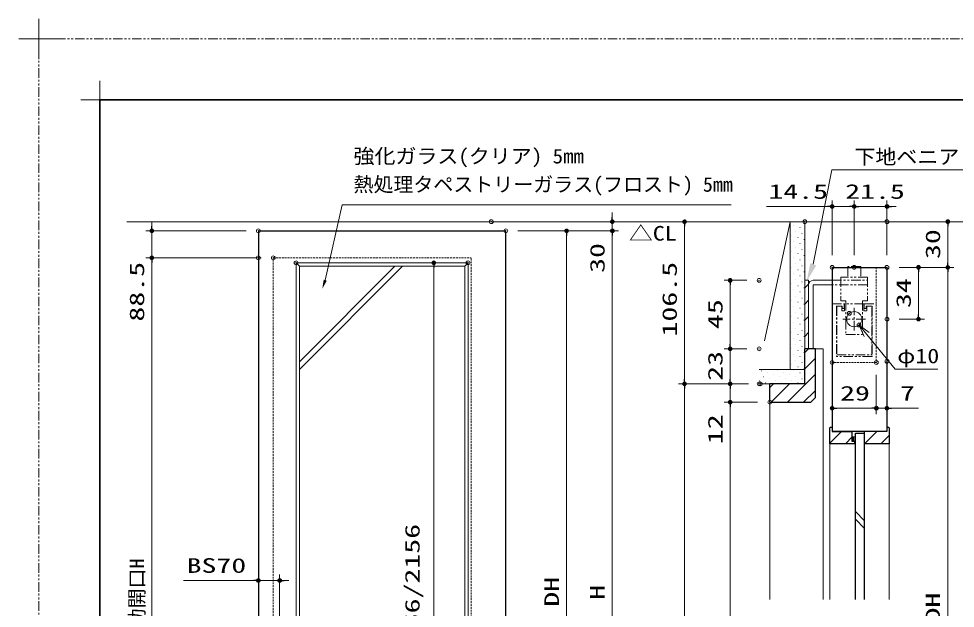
# Model space of a CAD drawing. Units: millimetres, scale not verified. Extents: x -1306 to 1306, y -607 to 607.
# Drawn here: x -1306 to -691, y 220 to 607 of the extents above; entities that cross this region are included whole.
import ezdxf
from ezdxf.enums import TextEntityAlignment as Align

# ---------------------------------------------------------------- set-up
doc = ezdxf.new("R2010")
doc.units = ezdxf.units.MM
doc.header["$LTSCALE"] = 5
doc.header["$PDMODE"] = 32
doc.header["$PDSIZE"] = 2.5
for name, pattern in [('USER1', [2.5, 1.25, -0.25, 0.25, -0.25, 0.25, -0.25]), ('USER2', [0.375, 0.25, -0.125]), ('USER3', [2, 1.25, -0.25, 0.25, -0.25])]:
    doc.linetypes.add(name, pattern=pattern)
for name, color, linetype, lineweight in [('0-1_線(黄)', 2, 'Continuous', 15), ('0-3_陰線', 1, 'USER1', 9), ('0-B_点線(水)', 4, 'USER2', 9), ('0-C_中心線', 3, 'USER3', 9), ('0-D_線(白)', 7, 'Continuous', 30), ('1-0_線(水)', 4, 'Continuous', 9), ('1-1_寸法線', 3, 'Continuous', 13), ('1-2_ハッチング', 6, 'Continuous', 9), ('1-4_DEFPOINTS', 7, 'Continuous', 5), ('1-5_0', 3, 'Continuous', 25), ('1-8_図面枠', 7, 'Continuous', 35), ('1-9_一般', 7, 'Continuous', 5)]:
    doc.layers.add(name, color=color, linetype=linetype, lineweight=lineweight)
doc.styles.add('ＭＳ ゴシック', font='')
doc.styles.get('ＭＳ ゴシック').set_extended_font_data('MS Gothic')

# ---------------------------------------------------------------- blocks, each defined once
blk = doc.blocks.new('_DOT')
at = {"layer": '1-5_0'}
blk.add_line((-2.5, 0), (-5, 0), dxfattribs=at)
for points in [[(0, 0), (-2.5, 0), (-2.48, 0.313)], [(0, 0), (-2.48, -0.313), (-2.5, 0)], [(0, 0), (-2.48, 0.313), (-2.421, 0.622)], [(0, 0), (-2.421, -0.622), (-2.48, -0.313)], [(0, 0), (-2.421, 0.622), (-2.324, 0.92)], [(0, 0), (-2.324, -0.92), (-2.421, -0.622)], [(0, 0), (-2.324, 0.92), (-2.191, 1.204)], [(0, 0), (-2.191, -1.204), (-2.324, -0.92)], [(0, 0), (-2.191, 1.204), (-2.023, 1.469)], [(0, 0), (-2.023, -1.469), (-2.191, -1.204)], [(0, 0), (-2.023, 1.469), (-1.822, 1.711)], [(0, 0), (-1.822, -1.711), (-2.023, -1.469)], [(0, 0), (-1.822, 1.711), (-1.594, 1.926)], [(0, 0), (-1.594, -1.926), (-1.822, -1.711)], [(0, 0), (-1.594, 1.926), (-1.34, 2.111)], [(0, 0), (-1.34, -2.111), (-1.594, -1.926)], [(0, 0), (-1.34, 2.111), (-1.064, 2.262)], [(0, 0), (-1.064, -2.262), (-1.34, -2.111)], [(0, 0), (-1.064, 2.262), (-0.773, 2.378)], [(0, 0), (-0.773, -2.378), (-1.064, -2.262)], [(0, 0), (-0.773, 2.378), (-0.468, 2.456)], [(0, 0), (-0.468, -2.456), (-0.773, -2.378)], [(0, 0), (-0.468, 2.456), (-0.157, 2.495)], [(0, 0), (-0.157, -2.495), (-0.468, -2.456)], [(0, 0), (-0.157, 2.495), (0.157, 2.495)], [(0, 0), (0.157, -2.495), (-0.157, -2.495)], [(0, 0), (0.157, 2.495), (0.468, 2.456)], [(0, 0), (0.468, 2.456), (0.773, 2.378)], [(0, 0), (0.773, 2.378), (1.064, 2.262)], [(0, 0), (1.064, 2.262), (1.34, 2.111)], [(0, 0), (1.34, 2.111), (1.594, 1.926)], [(0, 0), (1.594, 1.926), (1.822, 1.711)], [(0, 0), (1.822, 1.711), (2.023, 1.469)], [(0, 0), (2.023, 1.469), (2.191, 1.204)], [(0, 0), (2.191, 1.204), (2.324, 0.92)], [(0, 0), (2.324, 0.92), (2.421, 0.622)], [(0, 0), (2.421, 0.622), (2.48, 0.313)], [(0, 0), (2.48, 0.313), (2.5, 0)], [(0, 0), (0.468, -2.456), (0.157, -2.495)], [(0, 0), (0.773, -2.378), (0.468, -2.456)], [(0, 0), (1.064, -2.262), (0.773, -2.378)], [(0, 0), (1.34, -2.111), (1.064, -2.262)], [(0, 0), (1.594, -1.926), (1.34, -2.111)], [(0, 0), (1.822, -1.711), (1.594, -1.926)], [(0, 0), (2.023, -1.469), (1.822, -1.711)], [(0, 0), (2.191, -1.204), (2.023, -1.469)], [(0, 0), (2.324, -0.92), (2.191, -1.204)], [(0, 0), (2.421, -0.622), (2.324, -0.92)], [(0, 0), (2.48, -0.313), (2.421, -0.622)], [(0, 0), (2.5, 0), (2.48, -0.313)]]:
    blk.add_solid(points, dxfattribs=at)
blk = doc.blocks.new('_Open30')
at = {"layer": '1-5_0', "lineweight": 9}
blk.add_line((0, 0), (-5, 0), dxfattribs=at)
blk.add_lwpolyline([(-5, 1.34), (0, 0), (-5, -1.34)], dxfattribs=at)
blk = doc.blocks.new('グループ-13-1')
at = {"layer": '1-9_一般'}
for p, q in [((62041.6, -14029.5), (62041.6, -13365.5)), ((61709.6, -13697.5), (62373.6, -13697.5))]:
    blk.add_line(p, q, dxfattribs=at)

msp = doc.modelspace()

# ---------------------------------------------------------------- linework, layer by layer
at = {"layer": '0-1_線(黄)'}
for p, q in [((-1235.181, 474.007), (-555.218, 474.007)), ((-799.201, 474.007), (-816.201, 395.674)), ((-799.201, 474.007), (-799.201, 377.007)), ((-789.701, 474.007), (-789.701, 367.507)), ((-787.201, 435.507), (-789.701, 435.507)), ((-789.701, 390.507), (-789.701, 435.507)), ((-787.201, 390.507), (-787.201, 435.507)), ((-787.201, 390.507), (-787.201, 432.507)), ((-784.201, 435.507), (-771.701, 435.507)), ((-819.701, 377.007), (-789.701, 377.007)), ((-819.701, 367.507), (-789.701, 367.507))]:
    msp.add_line(p, q, dxfattribs=at)
msp.add_lwpolyline([(-771.701, 432.507), (-784.201, 432.507), (-784.201, 390.507)], dxfattribs=at)
msp.add_arc((-784.201, 432.507), 3, 90, 180, dxfattribs=at)
at = {"layer": '0-3_陰線', "color": 4}
for p in [(387.036, 594), (-1292.964, -594)]:
    msp.add_line(p, (-1292.964, 594), dxfattribs=at)
at = {"layer": '0-3_陰線'}
for p, q in [((-752.951, 444.507), (-752.951, 437.507)), ((-748.401, 437.507), (-748.401, 422.007)), ((-771.701, 420.007), (-763.801, 420.007)), ((-771.701, 381.507), (-771.701, 420.007)), ((-762.701, 422.007), (-766.001, 422.007)), ((-750.801, 420.007), (-763.601, 420.007)), ((-763.601, 420.007), (-763.601, 415.507)), ((-762.701, 422.007), (-762.701, 400.007)), ((-751.701, 422.007), (-751.701, 400.007)), ((-748.401, 422.007), (-751.701, 422.007)), ((-750.801, 415.507), (-750.801, 420.007)), ((-750.601, 420.007), (-742.701, 420.007)), ((-765.401, 418.507), (-768.701, 418.507)), ((-765.401, 418.507), (-765.401, 415.507)), ((-763.601, 415.507), (-765.401, 415.507)), ((-749.001, 415.507), (-750.801, 415.507)), ((-745.701, 418.507), (-749.001, 418.507)), ((-749.001, 415.507), (-749.001, 418.507)), ((-762.701, 400.007), (-751.701, 400.007)), ((-745.501, 385.507), (-768.901, 385.507))]:
    msp.add_line(p, q, dxfattribs=at)
for points in [[(-752.951, 444.507), (-761.451, 444.507), (-761.451, 437.507)], [(-748.401, 437.507), (-766.001, 437.507), (-766.001, 422.007)], [(-771.701, 435.507), (-748.401, 435.507), (-748.401, 432.507), (-771.701, 432.507)], [(-763.801, 420.007), (-763.801, 417.007), (-765.101, 417.007), (-765.101, 418.507), (-768.901, 418.507), (-768.901, 385.507)], [(-750.601, 420.007), (-750.601, 417.007), (-749.301, 417.007), (-749.301, 418.507), (-745.501, 418.507), (-745.501, 385.507)], [(-768.701, 418.507), (-768.701, 386.507), (-745.701, 386.507), (-745.701, 418.507)]]:
    msp.add_lwpolyline(points, dxfattribs=at)
at = {"layer": '0-B_点線(水)'}
msp.add_line((-1008.987, -5.193), (-1008.987, 450.307), dxfattribs=at)
at = {"layer": '0-B_点線(水)', "color": 6}
for p, q in [((-758.501, 332.377), (-756.401, 332.377)), ((-758.501, 331.752), (-756.401, 331.752)), ((-758.501, 331.127), (-756.401, 331.127)), ((-758.501, 330.502), (-756.401, 330.502)), ((-758.501, 329.877), (-756.401, 329.877))]:
    msp.add_line(p, q, dxfattribs=at)
at = {"layer": '0-B_点線(水)'}
for points in [[(-1138.987, -5.993), (-1138.987, 450.307), (-1008.987, 450.307)], [(-742.701, 444.007), (-742.701, 381.507), (-771.701, 381.507)]]:
    msp.add_lwpolyline(points, dxfattribs=at)
at = {"layer": '0-C_中心線'}
for p, q in [((-757.201, 402.571), (-757.201, 417.442)), ((-749.765, 410.007), (-764.636, 410.007))]:
    msp.add_line(p, q, dxfattribs=at)
at = {"layer": '0-D_線(白)'}
for p, q in [((-1148.787, 468.007), (-986.187, 468.007)), ((-1148.787, 468.007), (-1148.787, -5.193)), ((-986.187, -5.193), (-986.187, 468.007)), ((-771.701, 444.007), (-771.701, 336.399)), ((-782.701, 390.507), (-789.701, 390.507)), ((-789.701, 367.507), (-789.701, 390.507)), ((-784.201, 390.507), (-787.201, 390.507)), ((-782.701, 358.507), (-782.701, 390.507)), ((-812.701, 355.507), (-812.701, 367.507)), ((-789.701, 367.507), (-812.701, 367.507)), ((-785.701, 355.507), (-782.701, 358.507)), ((-812.701, 355.507), (-785.701, 355.507)), ((-773.201, 338.649), (-772.701, 339.149)), ((-772.701, 339.149), (-771.701, 339.149)), ((-771.701, 339.149), (-771.651, 339.149)), ((-735.701, 339.149), (-734.701, 339.149)), ((-735.701, 339.149), (-735.701, 336.149)), ((-734.201, 338.649), (-734.701, 339.149)), ((-771.701, 336.399), (-735.701, 336.399)), ((-756.401, 225.93), (-756.401, 335.149)), ((-756.401, 335.149), (-750.401, 335.149)), ((-750.401, 225.93), (-750.401, 335.149))]:
    msp.add_line(p, q, dxfattribs=at)
for points in [[(-771.701, 444.007), (-735.701, 444.007), (-735.701, 336.399)], [(-757.001, 329.649), (-757.001, 328.149), (-773.201, 328.149), (-773.201, 338.649)], [(-771.701, 339.149), (-771.701, 336.149), (-758.501, 336.149)], [(-735.701, 339.149), (-735.701, 336.149), (-750.401, 336.149)], [(-734.201, 338.649), (-734.201, 328.149), (-750.401, 328.149), (-750.401, 336.149)], [(-757.001, 329.649), (-758.501, 329.649), (-758.501, 336.149)], [(-757.001, 329.649), (-758.501, 329.649), (-758.501, 332.649)]]:
    msp.add_lwpolyline(points, dxfattribs=at)
at = {"layer": '1-0_線(水)'}
for p, q in [((-1058.992, 444.807), (-1121.787, 382.008)), ((-1053.992, 444.807), (-1121.787, 377.008)), ((-782.701, 390.507), (-777.701, 390.507)), ((-777.701, 390.507), (-777.701, 225.93)), ((-812.701, 355.507), (-812.701, 225.93)), ((-758.501, 332.649), (-756.401, 332.649)), ((-757.001, 329.649), (-756.401, 329.649)), ((-734.201, 328.149), (-734.201, 225.93)), ((-750.401, 277.61), (-756.401, 283.61)), ((-750.401, 272.61), (-756.401, 278.61))]:
    msp.add_line(p, q, dxfattribs=at)
msp.add_lwpolyline([(-773.201, 328.149), (-773.201, 225.93), (-773.151, 225.93)], dxfattribs=at)
msp.add_circle((-757.201, 410.007), 5, dxfattribs=at)
at = {"layer": '1-1_寸法線'}
for p, q in [((-771.701, 452.007), (-771.701, 488.007)), ((-757.201, 452.007), (-757.201, 488.007)), ((-757.201, 452.007), (-757.201, 488.007)), ((-735.701, 452.007), (-735.701, 488.007)), ((-774.701, 484.007), (-814.748, 484.007)), ((-757.201, 484.007), (-771.701, 484.007)), ((-760.201, 484.007), (-763.201, 484.007)), ((-757.201, 484.007), (-735.701, 484.007)), ((-754.201, 484.007), (-751.201, 484.007)), ((-732.701, 484.007), (-729.701, 484.007)), ((-1218.787, 471.007), (-1218.787, 474.007)), ((-987.687, 474.007), (-912.187, 474.007)), ((-916.187, 477.007), (-916.187, 480.007)), ((-916.187, 474.007), (-916.187, 468.007)), ((-797.701, 474.007), (-872.701, 474.007)), ((-727.701, 474.007), (-691.701, 474.007)), ((-1156.787, 468.007), (-1222.787, 468.007)), ((-1218.787, 468.007), (-1218.787, 450.307)), ((-978.187, 468.007), (-912.187, 468.007)), ((-978.187, 468.007), (-942.187, 468.007)), ((-978.187, 468.007), (-912.187, 468.007)), ((-868.701, 471.007), (-868.701, 370.507)), ((-695.701, 447.007), (-695.701, 471.007)), ((-946.187, 465.007), (-946.187, -2.193)), ((-916.187, 465.007), (-916.187, 437.816)), ((-916.187, 465.007), (-916.187, -2.993)), ((-1146.987, 450.307), (-1222.787, 450.307)), ((-1156.787, 450.307), (-1222.787, 450.307)), ((-1218.787, 447.307), (-1218.787, 405.831)), ((-1218.787, 447.307), (-1218.787, -2.993)), ((-1121.787, 444.807), (-1123.987, 447.007)), ((-1018.987, 447.007), (-1037.484, 447.007)), ((-1033.484, 18.807), (-1033.484, 444.007)), ((-1013.187, 444.807), (-1010.987, 447.007)), ((-727.701, 444.007), (-691.701, 444.007)), ((-727.701, 444.007), (-691.701, 444.007)), ((-727.701, 444.007), (-710.951, 444.007)), ((-1123.987, 439.007), (-1123.987, 125.174)), ((-1010.987, 439.007), (-1010.987, 125.174)), ((-714.951, 413.007), (-714.951, 441.007)), ((-695.701, 441.007), (-695.701, 1.007)), ((-827.701, 435.507), (-842.701, 435.507)), ((-838.701, 393.507), (-838.701, 432.507)), ((-727.701, 410.007), (-710.951, 410.007)), ((-838.701, 393.507), (-838.701, 396.507)), ((-827.701, 390.507), (-842.701, 390.507)), ((-827.701, 390.507), (-842.701, 390.507)), ((-838.701, 390.507), (-838.701, 367.507)), ((-838.701, 370.507), (-838.701, 373.507)), ((-771.701, 373.507), (-771.701, 347.507)), ((-742.701, 373.507), (-742.701, 347.507)), ((-742.701, 373.507), (-742.701, 347.507)), ((-735.701, 374.327), (-735.701, 347.507)), ((-826.756, 367.507), (-872.701, 367.507)), ((-826.756, 367.507), (-872.701, 367.507)), ((-868.701, 364.507), (-868.701, -2.993)), ((-827.701, 367.507), (-842.701, 367.507)), ((-827.701, 367.507), (-842.701, 367.507)), ((-838.701, 367.507), (-838.701, 355.507)), ((-838.701, 364.507), (-838.701, 361.507)), ((-820.701, 355.507), (-842.701, 355.507)), ((-820.701, 355.507), (-842.701, 355.507)), ((-838.701, 352.507), (-838.701, -2.993)), ((-838.701, 352.507), (-838.701, 326.745)), ((-745.701, 351.507), (-768.701, 351.507)), ((-745.701, 351.507), (-748.701, 351.507)), ((-742.701, 351.507), (-735.701, 351.507)), ((-732.701, 351.507), (-715.034, 351.507)), ((-1148.787, 207.263), (-1148.787, 242.382)), ((-1134.787, 207.718), (-1134.787, 242.382)), ((-1151.787, 238.382), (-1198.025, 238.382)), ((-1134.787, 238.382), (-1148.787, 238.382)), ((-1131.787, 238.382), (-1128.787, 238.382))]:
    msp.add_line(p, q, dxfattribs=at)
for points in [[(-620.455, 507.981), (-771.869, 507.981), (-784.083, 446.016)], [(-838.073, 485.117), (-1093.636, 485.117), (-1104.831, 435.554)]]:
    msp.add_lwpolyline(points, dxfattribs=at)
for points in [[(-1123.987, 447.007), (-1123.987, 15.807), (-1010.987, 15.807), (-1010.987, 447.007)], [(-1121.787, 444.807), (-1013.187, 444.807), (-1013.187, 18.007), (-1121.787, 18.007)]]:
    msp.add_lwpolyline(points, close=True, dxfattribs=at)
at = {"layer": '1-1_寸法線', "lineweight": 9}
msp.add_lwpolyline([(-702.298, 377.201), (-730.336, 377.201), (-748.964, 399.949)], dxfattribs=at)
at = {"layer": '1-1_寸法線'}
for points in [[(-788.451, 434.839), (-786.024, 446.774), (-782.142, 445.257)], [(-1106.797, 429.885), (-1105.815, 435.896), (-1103.846, 435.213)]]:
    msp.add_solid(points, dxfattribs=at)
at = {"layer": '1-2_ハッチング'}
for p, q in [((-796.838, 471.591), (-796.788, 471.591)), ((-792.86, 470.265), (-792.81, 470.265)), ((-790.209, 472.917), (-790.159, 472.917)), ((-798.163, 464.962), (-798.113, 464.962)), ((-795.512, 467.613), (-795.462, 467.613)), ((-794.186, 463.636), (-794.136, 463.636)), ((-791.534, 466.287), (-791.484, 466.287)), ((-790.209, 462.31), (-790.159, 462.31)), ((-796.838, 460.984), (-796.788, 460.984)), ((-795.512, 457.007), (-795.462, 457.007)), ((-792.86, 459.658), (-792.81, 459.658)), ((-791.534, 455.681), (-791.484, 455.681)), ((-798.163, 454.355), (-798.113, 454.355)), ((-796.838, 450.378), (-796.788, 450.378)), ((-794.186, 453.029), (-794.136, 453.029)), ((-790.209, 451.703), (-790.159, 451.703)), ((-798.163, 443.748), (-798.113, 443.748)), ((-795.512, 446.4), (-795.462, 446.4)), ((-792.86, 449.052), (-792.81, 449.052)), ((-791.534, 445.074), (-791.484, 445.074)), ((-796.838, 439.771), (-796.788, 439.771)), ((-794.186, 442.423), (-794.136, 442.423)), ((-792.86, 438.445), (-792.81, 438.445)), ((-790.209, 441.097), (-790.159, 441.097)), ((-798.163, 433.142), (-798.113, 433.142)), ((-795.512, 435.794), (-795.462, 435.794)), ((-794.186, 431.816), (-794.136, 431.816)), ((-791.534, 434.468), (-791.484, 434.468)), ((-789.701, 430.508), (-787.201, 433.008)), ((-796.838, 429.164), (-796.788, 429.164)), ((-795.512, 425.187), (-795.462, 425.187)), ((-792.86, 427.839), (-792.81, 427.839)), ((-790.209, 430.49), (-790.159, 430.49)), ((-798.163, 422.535), (-798.113, 422.535)), ((-796.838, 418.558), (-796.788, 418.558)), ((-794.186, 421.209), (-794.136, 421.209)), ((-791.534, 423.861), (-791.484, 423.861)), ((-790.209, 419.884), (-790.159, 419.884)), ((-789.701, 419.902), (-787.201, 422.402)), ((-795.512, 414.58), (-795.462, 414.58)), ((-792.86, 417.232), (-792.81, 417.232)), ((-791.534, 413.254), (-791.484, 413.254)), ((-798.163, 411.929), (-798.113, 411.929)), ((-796.838, 407.951), (-796.788, 407.951)), ((-794.186, 410.603), (-794.136, 410.603)), ((-792.86, 406.625), (-792.81, 406.625)), ((-790.209, 409.277), (-790.159, 409.277)), ((-789.701, 409.295), (-787.201, 411.795)), ((-798.163, 401.322), (-798.113, 401.322)), ((-795.512, 403.974), (-795.462, 403.974)), ((-791.534, 402.648), (-791.484, 402.648)), ((-789.701, 398.688), (-787.201, 401.188)), ((-796.838, 397.345), (-796.788, 397.345)), ((-794.186, 399.996), (-794.136, 399.996)), ((-792.86, 396.019), (-792.81, 396.019)), ((-790.209, 398.67), (-790.159, 398.67)), ((-798.163, 390.715), (-798.113, 390.715)), ((-795.512, 393.367), (-795.462, 393.367)), ((-794.186, 389.39), (-794.136, 389.39)), ((-791.534, 392.041), (-791.484, 392.041)), ((-790.209, 388.064), (-790.159, 388.064)), ((-789.701, 388.082), (-787.275, 390.507)), ((-787.275, 390.507), (-787.201, 390.582)), ((-796.838, 386.738), (-796.788, 386.738)), ((-795.512, 382.76), (-795.462, 382.76)), ((-792.86, 385.412), (-792.81, 385.412)), ((-789.701, 377.475), (-782.701, 384.475)), ((-818.051, 376.131), (-818.001, 376.131)), ((-807.444, 376.131), (-807.394, 376.131)), ((-798.163, 380.109), (-798.113, 380.109)), ((-796.838, 376.131), (-796.788, 376.131)), ((-794.186, 378.783), (-794.136, 378.783)), ((-791.534, 381.435), (-791.484, 381.435)), ((-790.209, 377.457), (-790.159, 377.457)), ((-819.377, 369.502), (-819.327, 369.502)), ((-816.725, 372.154), (-816.675, 372.154)), ((-814.073, 374.806), (-814.023, 374.806)), ((-812.748, 370.828), (-812.698, 370.828)), ((-810.096, 373.48), (-810.046, 373.48)), ((-808.77, 369.502), (-808.72, 369.502)), ((-806.118, 372.154), (-806.068, 372.154)), ((-803.467, 374.806), (-803.417, 374.806)), ((-802.141, 370.828), (-802.091, 370.828)), ((-801.062, 355.507), (-782.701, 373.869)), ((-799.489, 373.48), (-799.439, 373.48)), ((-798.163, 369.502), (-798.113, 369.502)), ((-795.512, 372.154), (-795.462, 372.154)), ((-792.86, 374.806), (-792.81, 374.806)), ((-791.534, 370.828), (-791.484, 370.828)), ((-815.399, 368.176), (-815.349, 368.176)), ((-812.701, 365.082), (-810.275, 367.507)), ((-811.669, 355.507), (-799.669, 367.507)), ((-804.793, 368.176), (-804.743, 368.176)), ((-794.186, 368.176), (-794.136, 368.176)), ((-790.456, 355.507), (-782.701, 363.262)), ((-773.201, 328.578), (-765.63, 336.149)), ((-763.023, 328.149), (-758.501, 332.671)), ((-750.344, 328.149), (-742.344, 336.149)), ((-739.737, 328.149), (-734.201, 333.685))]:
    msp.add_line(p, q, dxfattribs=at)
at = {"layer": '1-4_DEFPOINTS'}
for p, q in [((-1252.964, 541.55), (-1252.964, 566.45)), ((-1265.414, 554), (-1240.514, 554))]:
    msp.add_line(p, q, dxfattribs=at)
for p in [(-771.701, 484.007), (-735.701, 484.007), (-995.687, 474.007), (-789.701, 474.007), (-735.701, 474.007), (-695.701, 474.007), (-1148.787, 468.007), (-986.187, 468.007), (-916.187, 468.007), (-1218.787, 450.307), (-1148.787, 450.307), (-1138.987, 450.307), (-1123.987, 447.007), (-1033.484, 447.007), (-1010.987, 447.007), (-1010.987, 447.007), (-771.701, 444.007), (-757.201, 444.007), (-735.701, 444.007), (-735.701, 444.007), (-714.951, 444.007), (-838.701, 435.507), (-819.701, 435.507), (-760.368, 413.875), (-754.033, 406.138), (-735.701, 410.007), (-819.701, 390.507), (-771.701, 381.507), (-742.701, 381.507), (-735.701, 382.327), (-868.701, 367.507), (-838.701, 367.507), (-819.701, 367.507), (-818.756, 367.507), (-838.701, 355.507), (-812.701, 355.507), (-771.701, 351.507), (-742.701, 351.507), (-1134.787, 238.382)]:
    msp.add_point(p, dxfattribs=at)
at = {"layer": '1-8_図面枠'}
msp.add_lwpolyline([(-1252.964, -554), (347.036, -554), (347.036, 554), (-1252.964, 554)], close=True, dxfattribs=at)

# ---------------------------------------------------------------- block references
at = {"layer": '0-3_陰線', "xscale": 0.04, "yscale": 0.04}
msp.add_blockref('グループ-13-1', (-3774.629, 1141.9), dxfattribs=at)
at = {"layer": '1-1_寸法線', "xscale": 0.6, "yscale": 0.6}
for p in [(-771.701, 484.007), (-757.201, 484.007), (-742.701, 351.507), (-742.701, 351.507), (-1148.787, 238.382)]:
    msp.add_blockref('_DOT', p, dxfattribs=at)
at = {"layer": '1-1_寸法線'}
for name, p, xscale, yscale, rotation in [('_DOT', (-757.201, 484.007), 0.6, 0.6, 180), ('_DOT', (-735.701, 484.007), 0.6, 0.6, 180), ('_DOT', (-916.187, 474.007), 0.6, 0.6, 270), ('_DOT', (-868.701, 474.007), 0.6, 0.6, 90), ('_DOT', (-695.701, 474.007), 0.6, 0.6, 90), ('_DOT', (-1218.787, 468.007), 0.6, 0.6, 270), ('_DOT', (-946.187, 468.007), 0.6, 0.6, 90), ('_DOT', (-916.187, 468.007), 0.6, 0.6, 90), ('_DOT', (-916.187, 468.007), 0.6, 0.6, 90), ('_DOT', (-1218.787, 450.307), 0.6, 0.6, 90), ('_DOT', (-1218.787, 450.307), 0.6, 0.6, 90), ('_DOT', (-1033.484, 447.007), 0.6, 0.6, 90), ('_DOT', (-714.951, 444.007), 0.6, 0.6, 90), ('_DOT', (-695.701, 444.007), 0.6, 0.6, 270), ('_DOT', (-695.701, 444.007), 0.6, 0.6, 90), ('_DOT', (-838.701, 435.507), 0.6, 0.6, 90), ('_DOT', (-714.951, 410.007), 0.6, 0.6, 270), ('_Open30', (-754.033, 406.138), 1.6, 1.6, 129.31389), ('_DOT', (-838.701, 390.507), 0.6, 0.6, 270), ('_DOT', (-838.701, 390.507), 0.6, 0.6, 270), ('_DOT', (-868.701, 367.507), 0.6, 0.6, 270), ('_DOT', (-838.701, 367.507), 0.6, 0.6, 270), ('_DOT', (-868.701, 367.507), 0.6, 0.6, 90), ('_DOT', (-838.701, 367.507), 0.6, 0.6, 90), ('_DOT', (-838.701, 355.507), 0.6, 0.6, 90), ('_DOT', (-838.701, 355.507), 0.6, 0.6, 90), ('_DOT', (-771.701, 351.507), 0.6, 0.6, 180), ('_DOT', (-735.701, 351.507), 0.6, 0.6, 180), ('_DOT', (-1134.787, 238.382), 0.6, 0.6, 180)]:
    msp.add_blockref(name, p, dxfattribs=dict(at, xscale=xscale, yscale=yscale, rotation=rotation))

# ---------------------------------------------------------------- texts
at = {"layer": '0-1_線(黄)', "style": 'ＭＳ ゴシック', "width": 1.2}
msp.add_text('△CL', height=9.621, dxfattribs=at).set_placement((-905.308, 458.685), align=Align.BOTTOM_LEFT)
at = {"layer": '1-1_寸法線', "style": 'ＭＳ ゴシック'}
for s, height, width, p in [('強化ガラス(クリア) 5mm', 9.621, 1.05, (-1086.236, 509.367)), ('下地ベニア：厚み2.7mm', 9.621, 1.05, (-757.069, 508.931)), ('21.5', 9.604, 1.5, (-763.117, 486.156)), ('14.5', 9.604, 1.5, (-813.605, 486.156)), ('φ10', 9.621, 1.2, (-728.964, 378.15)), ('29', 9.604, 1.5, (-766.486, 353.656)), ('7', 9.604, 1.5, (-727.129, 353.656)), ('BS70', 9.604, 1.5, (-1195.93, 240.531))]:
    msp.add_text(s, height=height, dxfattribs=dict(at, width=width)).set_placement(p, align=Align.BOTTOM_LEFT)
msp.add_text('熱処理タペストリーガラス(フロスト) 5mm', height=9.621, dxfattribs=at).set_placement((-1086.236, 490.795), align=Align.BOTTOM_LEFT)
at = {"layer": '1-1_寸法線', "style": 'ＭＳ ゴシック', "width": 1.5}
for s, p in [('30', (-697.85, 449.483)), ('30', (-918.337, 440.388)), ('88.5', (-1220.937, 408.402)), ('106.5', (-870.85, 398.614)), ('34', (-717.1, 417.245)), ('45', (-840.85, 403.483)), ('23', (-840.85, 369.483)), ('12', (-840.85, 327.888)), ('1856/2156', (-1039.92, 187.359)), ('DH', (-948.337, 221.169)), ('H', (-918.337, 225.769)), ('DH', (-697.85, 210.769))]:
    msp.add_text(s, height=9.604, rotation=90, dxfattribs=at).set_placement(p, align=Align.BOTTOM_LEFT)
at = {"layer": '1-1_寸法線', "style": 'ＭＳ ゴシック'}
msp.add_text('有効開口H', height=9.604, rotation=90, dxfattribs=at).set_placement((-1220.937, 193.871), align=Align.BOTTOM_LEFT)

doc.saveas('drawing.dxf')
